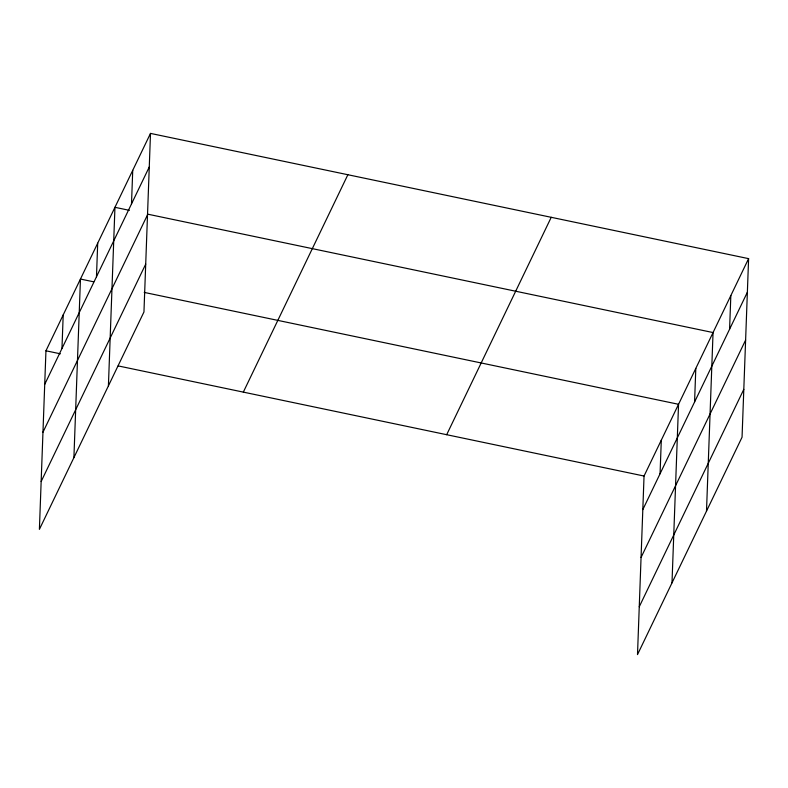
<?xml version="1.0" encoding="UTF-8"?>
<svg xmlns="http://www.w3.org/2000/svg" width="788" height="788" viewBox="0 0 788 788"><rect width="100%" height="100%" fill="white"/><g stroke="black" fill="none" stroke-linecap="round" stroke-linejoin="round"><path stroke-width="1.18" d="M150.498 133.399L45.95 350.788L39.4 529.359L143.958 311.969L150.498 133.399L748.6 258.641L742.05 437.212L637.502 654.601L644.042 476.031L748.6 258.641M61.966 348.513L63.198 314.914M73.905 457.621L80.455 279.05L93.693 281.818M96.471 276.775L97.702 243.177M108.409 385.884L114.95 207.313L129.399 210.337M131.498 203.944L132.729 170.356M660.068 473.755L661.299 440.157M671.997 582.864L678.547 404.293L144.234 292.407M694.573 402.018L695.804 368.42M706.501 511.126L713.051 332.556L147.445 214.109M729.59 329.187L730.831 295.599M44.719 384.377L149.267 166.987M42.966 432.218L147.514 214.838M41.153 481.517L145.711 264.128M243.325 392.119L347.872 174.729M446.678 434.7L551.226 217.311M642.811 509.619L747.369 292.24M641.058 557.461L745.615 340.081M639.255 606.76L743.803 389.37M45.95 350.788L60.39 353.812M118.161 365.908L644.042 476.031"/></g></svg>
